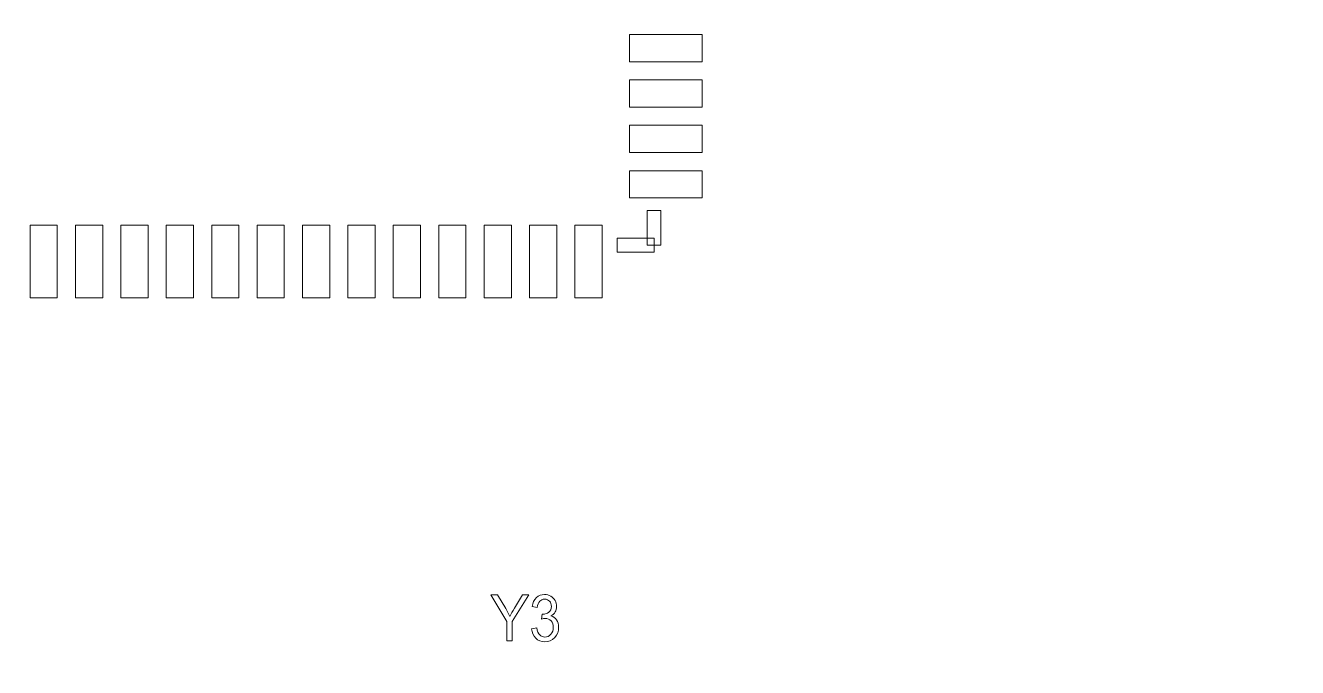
# Model space of a CAD drawing. Header units: millimetres. Extents: x -90 to 99, y -65 to 67.
# Drawn here: x -39.71 to -25.7, y 11.56 to 18.63 of the extents above; entities that cross this region are included whole.
import ezdxf

# ---------------------------------------------------------------- set-up
doc = ezdxf.new("R2010")
doc.units = ezdxf.units.MM
doc.header["$MEASUREMENT"] = 0
for name, color, linetype in [('BG_OUTLINE', 7, 'Continuous'), ('PG_SILKSCREEN_TOP', 7, 'Continuous'), ('PIN_TOP', 7, 'Continuous'), ('RD_SILKSCREEN_TOP', 7, 'Continuous')]:
    doc.layers.add(name, color=color, linetype=linetype)

msp = doc.modelspace()

# ---------------------------------------------------------------- linework, layer by layer
at = {"layer": 'BG_OUTLINE', "color": 3, "lineweight": 9}
msp.add_open_spline([(-71.7269, -61.8795), (-71.7269, -61.8795), (-71.7343, 42.2681), (-71.7343, 42.2681), (-71.7343, 42.2681), (-71.7348, 43.0066), (-71.4419, 43.715), (-70.92, 44.2375), (-70.92, 44.2375), (-70.3982, 44.76), (-69.6866, 45.0538), (-68.9482, 45.0543), (-68.9482, 45.0543), (-68.9482, 45.0543), (75.2046, 45.0543), (75.2046, 45.0543), (75.2046, 45.0543), (76.8319, 45.0552), (78.1763, 43.7805), (78.2661, 42.1556), (78.2661, 42.1556), (78.2661, 42.1556), (78.2661, 31.2814), (78.2661, 31.2814), (78.2661, 31.2814), (78.2661, 31.2814), (72.2646, 31.2814), (72.2646, 31.2814), (72.2646, 31.2814), (72.2646, 31.2814), (72.2646, 26.9814), (72.2646, 26.9814), (72.2646, 26.9814), (72.2646, 26.9814), (78.2661, 26.9814), (78.2661, 26.9814), (78.2661, 26.9814), (78.2661, 26.9814), (78.2661, 18.6553), (78.2661, 18.6553), (78.2661, 18.6553), (78.2661, 18.6553), (72.2496, 18.6553), (72.2496, 18.6553), (72.2496, 18.6553), (72.2496, 18.6553), (72.2496, 14.3553), (72.2496, 14.3553), (72.2496, 14.3553), (72.2496, 14.3553), (78.2661, 14.3553), (78.2661, 14.3553), (78.2661, 14.3553), (78.2661, 14.3553), (78.2661, 9.255), (78.2661, 9.255), (78.2661, 9.255), (78.2661, 9.255), (72.2648, 9.255), (72.2648, 9.255), (72.2648, 9.255), (72.2648, 9.255), (72.2648, 4.955), (72.2648, 4.955), (72.2648, 4.955), (72.2648, 4.955), (78.2661, 4.955), (78.2661, 4.955), (78.2661, 4.955), (78.2661, 4.955), (78.2661, -3.3762), (78.2661, -3.3762), (78.2661, -3.3762), (78.2661, -3.3762), (72.2445, -3.3762), (72.2445, -3.3762), (72.2445, -3.3762), (72.2445, -3.3762), (72.2445, -7.6762), (72.2445, -7.6762), (72.2445, -7.6762), (72.2445, -7.6762), (78.2661, -7.6762), (78.2661, -7.6762), (78.2661, -7.6762), (78.2661, -7.6762), (78.2661, -12.7615), (78.2661, -12.7615), (78.2661, -12.7615), (78.2661, -12.7615), (72.2651, -12.7615), (72.2651, -12.7615), (72.2651, -12.7615), (72.2651, -12.7615), (72.2651, -17.0615), (72.2651, -17.0615), (72.2651, -17.0615), (72.2651, -17.0615), (78.2661, -17.0615), (78.2661, -17.0615), (78.2661, -17.0615), (78.2661, -17.0615), (78.2661, -25.4097), (78.2661, -25.4097), (78.2661, -25.4097), (78.2661, -25.4097), (72.2656, -25.4097), (72.2656, -25.4097), (72.2656, -25.4097), (72.2656, -25.4097), (72.2656, -29.7097), (72.2656, -29.7097), (72.2656, -29.7097), (72.2656, -29.7097), (78.2661, -29.7097), (78.2661, -29.7097), (78.2661, -29.7097), (78.2661, -29.7097), (78.2661, -34.793), (78.2661, -34.793), (78.2661, -34.793), (78.2661, -34.793), (72.2679, -34.793), (72.2679, -34.793), (72.2679, -34.793), (72.2679, -34.793), (72.2679, -39.0929), (72.2679, -39.0929), (72.2679, -39.0929), (72.2679, -39.0929), (78.2661, -39.0929), (78.2661, -39.0929), (78.2661, -39.0929), (78.2661, -39.0929), (78.2661, -47.4269), (78.2661, -47.4269), (78.2661, -47.4269), (78.2661, -47.4269), (72.2679, -47.4269), (72.2679, -47.4269), (72.2679, -47.4269), (72.2679, -47.4269), (72.2679, -51.7269), (72.2679, -51.7269), (72.2679, -51.7269), (72.2679, -51.7269), (78.2661, -51.7269), (78.2661, -51.7269), (78.2661, -51.7269), (78.2661, -51.7269), (78.2661, -51.8138), (78.2661, -51.8138), (78.2661, -51.8138), (78.2661, -51.8138), (78.2656, -61.8468), (78.2656, -61.8468), (78.2656, -61.8468), (78.2661, -62.6669), (77.9407, -63.4536), (77.3612, -64.0339), (77.3612, -64.0339), (76.7817, -64.6142), (75.9915, -64.9405), (75.1713, -64.941), (75.1713, -64.941), (75.1713, -64.941), (-68.6609, -64.9456), (-68.6609, -64.9456), (-68.6609, -64.9456), (-69.4735, -64.9461), (-70.2531, -64.6237), (-70.8281, -64.0495), (-70.8281, -64.0495), (-71.4031, -63.4752), (-71.7264, -62.6922), (-71.7269, -61.8795)], degree=3, knots=[0, 0, 0, 0, 0.0227273, 0.0227273, 0.0227273, 0.0227273, 0.0454545, 0.0454545, 0.0454545, 0.0454545, 0.0681818, 0.0681818, 0.0681818, 0.0681818, 0.0909091, 0.0909091, 0.0909091, 0.0909091, 0.1136364, 0.1136364, 0.1136364, 0.1136364, 0.1363636, 0.1363636, 0.1363636, 0.1363636, 0.1590909, 0.1590909, 0.1590909, 0.1590909, 0.1818182, 0.1818182, 0.1818182, 0.1818182, 0.2045455, 0.2045455, 0.2045455, 0.2045455, 0.2272727, 0.2272727, 0.2272727, 0.2272727, 0.25, 0.25, 0.25, 0.25, 0.2727273, 0.2727273, 0.2727273, 0.2727273, 0.2954545, 0.2954545, 0.2954545, 0.2954545, 0.3181818, 0.3181818, 0.3181818, 0.3181818, 0.3409091, 0.3409091, 0.3409091, 0.3409091, 0.3636364, 0.3636364, 0.3636364, 0.3636364, 0.3863636, 0.3863636, 0.3863636, 0.3863636, 0.4090909, 0.4090909, 0.4090909, 0.4090909, 0.4318182, 0.4318182, 0.4318182, 0.4318182, 0.4545455, 0.4545455, 0.4545455, 0.4545455, 0.4772727, 0.4772727, 0.4772727, 0.4772727, 0.5, 0.5, 0.5, 0.5, 0.5227273, 0.5227273, 0.5227273, 0.5227273, 0.5454545, 0.5454545, 0.5454545, 0.5454545, 0.5681818, 0.5681818, 0.5681818, 0.5681818, 0.5909091, 0.5909091, 0.5909091, 0.5909091, 0.6136364, 0.6136364, 0.6136364, 0.6136364, 0.6363636, 0.6363636, 0.6363636, 0.6363636, 0.6590909, 0.6590909, 0.6590909, 0.6590909, 0.6818182, 0.6818182, 0.6818182, 0.6818182, 0.7045455, 0.7045455, 0.7045455, 0.7045455, 0.7272727, 0.7272727, 0.7272727, 0.7272727, 0.75, 0.75, 0.75, 0.75, 0.7727273, 0.7727273, 0.7727273, 0.7727273, 0.7954545, 0.7954545, 0.7954545, 0.7954545, 0.8181818, 0.8181818, 0.8181818, 0.8181818, 0.8409091, 0.8409091, 0.8409091, 0.8409091, 0.8636364, 0.8636364, 0.8636364, 0.8636364, 0.8863636, 0.8863636, 0.8863636, 0.8863636, 0.9090909, 0.9090909, 0.9090909, 0.9090909, 0.9318182, 0.9318182, 0.9318182, 0.9318182, 0.9545455, 0.9545455, 0.9545455, 0.9545455, 0.9772727, 0.9772727, 0.9772727, 0.9772727, 1, 1, 1, 1], dxfattribs=at)
at = {"layer": 'PG_SILKSCREEN_TOP', "color": 6, "lineweight": 9}
for points in [[(-32.8653, 16.5959), (-32.8653, 16.5959), (-32.7129, 16.5959), (-32.7129, 16.5959), (-32.7129, 16.5959), (-32.7129, 16.5959), (-32.7129, 16.2149), (-32.7129, 16.2149), (-32.7129, 16.2149), (-32.7129, 16.2149), (-32.8653, 16.2149), (-32.8653, 16.2149), (-32.8653, 16.2149), (-32.8653, 16.2149), (-32.8653, 16.5959), (-32.8653, 16.5959)], [(-32.7891, 16.2911), (-32.7891, 16.2911), (-32.7891, 16.1387), (-32.7891, 16.1387), (-32.7891, 16.1387), (-32.7891, 16.1387), (-33.1955, 16.1387), (-33.1955, 16.1387), (-33.1955, 16.1387), (-33.1955, 16.1387), (-33.1955, 16.2911), (-33.1955, 16.2911), (-33.1955, 16.2911), (-33.1955, 16.2911), (-32.7891, 16.2911), (-32.7891, 16.2911)]]:
    msp.add_open_spline(points, degree=3, knots=[0, 0, 0, 0, 0.25, 0.25, 0.25, 0.25, 0.5, 0.5, 0.5, 0.5, 0.75, 0.75, 0.75, 0.75, 1, 1, 1, 1], dxfattribs=at)
at = {"layer": 'PIN_TOP', "lineweight": 9}
for points in [[(-33.0596, 18.5345), (-33.0596, 18.5345), (-32.2595, 18.5345), (-32.2595, 18.5345), (-32.2595, 18.5345), (-32.2595, 18.5345), (-32.2595, 18.2345), (-32.2595, 18.2345), (-32.2595, 18.2345), (-32.2595, 18.2345), (-33.0596, 18.2345), (-33.0596, 18.2345), (-33.0596, 18.2345), (-33.0596, 18.2345), (-33.0596, 18.5345), (-33.0596, 18.5345)], [(-33.0596, 18.0344), (-33.0596, 18.0344), (-32.2595, 18.0344), (-32.2595, 18.0344), (-32.2595, 18.0344), (-32.2595, 18.0344), (-32.2595, 17.7344), (-32.2595, 17.7344), (-32.2595, 17.7344), (-32.2595, 17.7344), (-33.0596, 17.7344), (-33.0596, 17.7344), (-33.0596, 17.7344), (-33.0596, 17.7344), (-33.0596, 18.0344), (-33.0596, 18.0344)], [(-33.0596, 17.5345), (-33.0596, 17.5345), (-32.2595, 17.5345), (-32.2595, 17.5345), (-32.2595, 17.5345), (-32.2595, 17.5345), (-32.2595, 17.2345), (-32.2595, 17.2345), (-32.2595, 17.2345), (-32.2595, 17.2345), (-33.0596, 17.2345), (-33.0596, 17.2345), (-33.0596, 17.2345), (-33.0596, 17.2345), (-33.0596, 17.5345), (-33.0596, 17.5345)], [(-33.0596, 17.0344), (-33.0596, 17.0344), (-32.2595, 17.0344), (-32.2595, 17.0344), (-32.2595, 17.0344), (-32.2595, 17.0344), (-32.2595, 16.7344), (-32.2595, 16.7344), (-32.2595, 16.7344), (-32.2595, 16.7344), (-33.0596, 16.7344), (-33.0596, 16.7344), (-33.0596, 16.7344), (-33.0596, 16.7344), (-33.0596, 17.0344), (-33.0596, 17.0344)], [(-39.6595, 16.4346), (-39.6595, 16.4346), (-39.3595, 16.4346), (-39.3595, 16.4346), (-39.3595, 16.4346), (-39.3595, 16.4346), (-39.3595, 15.6345), (-39.3595, 15.6345), (-39.3595, 15.6345), (-39.3595, 15.6345), (-39.6595, 15.6345), (-39.6595, 15.6345), (-39.6595, 15.6345), (-39.6595, 15.6345), (-39.6595, 16.4346), (-39.6595, 16.4346)], [(-39.1597, 16.4346), (-39.1597, 16.4346), (-38.8596, 16.4346), (-38.8596, 16.4346), (-38.8596, 16.4346), (-38.8596, 16.4346), (-38.8596, 15.6345), (-38.8596, 15.6345), (-38.8596, 15.6345), (-38.8596, 15.6345), (-39.1597, 15.6345), (-39.1597, 15.6345), (-39.1597, 15.6345), (-39.1597, 15.6345), (-39.1597, 16.4346), (-39.1597, 16.4346)], [(-38.6595, 16.4346), (-38.6595, 16.4346), (-38.3595, 16.4346), (-38.3595, 16.4346), (-38.3595, 16.4346), (-38.3595, 16.4346), (-38.3595, 15.6345), (-38.3595, 15.6345), (-38.3595, 15.6345), (-38.3595, 15.6345), (-38.6595, 15.6345), (-38.6595, 15.6345), (-38.6595, 15.6345), (-38.6595, 15.6345), (-38.6595, 16.4346), (-38.6595, 16.4346)], [(-38.1597, 16.4346), (-38.1597, 16.4346), (-37.8596, 16.4346), (-37.8596, 16.4346), (-37.8596, 16.4346), (-37.8596, 16.4346), (-37.8596, 15.6345), (-37.8596, 15.6345), (-37.8596, 15.6345), (-37.8596, 15.6345), (-38.1597, 15.6345), (-38.1597, 15.6345), (-38.1597, 15.6345), (-38.1597, 15.6345), (-38.1597, 16.4346), (-38.1597, 16.4346)], [(-37.6595, 16.4346), (-37.6595, 16.4346), (-37.3595, 16.4346), (-37.3595, 16.4346), (-37.3595, 16.4346), (-37.3595, 16.4346), (-37.3595, 15.6345), (-37.3595, 15.6345), (-37.3595, 15.6345), (-37.3595, 15.6345), (-37.6595, 15.6345), (-37.6595, 15.6345), (-37.6595, 15.6345), (-37.6595, 15.6345), (-37.6595, 16.4346), (-37.6595, 16.4346)], [(-37.1597, 16.4346), (-37.1597, 16.4346), (-36.8596, 16.4346), (-36.8596, 16.4346), (-36.8596, 16.4346), (-36.8596, 16.4346), (-36.8596, 15.6345), (-36.8596, 15.6345), (-36.8596, 15.6345), (-36.8596, 15.6345), (-37.1597, 15.6345), (-37.1597, 15.6345), (-37.1597, 15.6345), (-37.1597, 15.6345), (-37.1597, 16.4346), (-37.1597, 16.4346)], [(-36.6595, 16.4346), (-36.6595, 16.4346), (-36.3595, 16.4346), (-36.3595, 16.4346), (-36.3595, 16.4346), (-36.3595, 16.4346), (-36.3595, 15.6345), (-36.3595, 15.6345), (-36.3595, 15.6345), (-36.3595, 15.6345), (-36.6595, 15.6345), (-36.6595, 15.6345), (-36.6595, 15.6345), (-36.6595, 15.6345), (-36.6595, 16.4346), (-36.6595, 16.4346)], [(-36.1597, 16.4346), (-36.1597, 16.4346), (-35.8596, 16.4346), (-35.8596, 16.4346), (-35.8596, 16.4346), (-35.8596, 16.4346), (-35.8596, 15.6345), (-35.8596, 15.6345), (-35.8596, 15.6345), (-35.8596, 15.6345), (-36.1597, 15.6345), (-36.1597, 15.6345), (-36.1597, 15.6345), (-36.1597, 15.6345), (-36.1597, 16.4346), (-36.1597, 16.4346)], [(-35.6595, 16.4346), (-35.6595, 16.4346), (-35.3595, 16.4346), (-35.3595, 16.4346), (-35.3595, 16.4346), (-35.3595, 16.4346), (-35.3595, 15.6345), (-35.3595, 15.6345), (-35.3595, 15.6345), (-35.3595, 15.6345), (-35.6595, 15.6345), (-35.6595, 15.6345), (-35.6595, 15.6345), (-35.6595, 15.6345), (-35.6595, 16.4346), (-35.6595, 16.4346)], [(-35.1597, 16.4346), (-35.1597, 16.4346), (-34.8596, 16.4346), (-34.8596, 16.4346), (-34.8596, 16.4346), (-34.8596, 16.4346), (-34.8596, 15.6345), (-34.8596, 15.6345), (-34.8596, 15.6345), (-34.8596, 15.6345), (-35.1597, 15.6345), (-35.1597, 15.6345), (-35.1597, 15.6345), (-35.1597, 15.6345), (-35.1597, 16.4346), (-35.1597, 16.4346)], [(-34.6595, 16.4346), (-34.6595, 16.4346), (-34.3595, 16.4346), (-34.3595, 16.4346), (-34.3595, 16.4346), (-34.3595, 16.4346), (-34.3595, 15.6345), (-34.3595, 15.6345), (-34.3595, 15.6345), (-34.3595, 15.6345), (-34.6595, 15.6345), (-34.6595, 15.6345), (-34.6595, 15.6345), (-34.6595, 15.6345), (-34.6595, 16.4346), (-34.6595, 16.4346)], [(-34.1596, 16.4346), (-34.1596, 16.4346), (-33.8596, 16.4346), (-33.8596, 16.4346), (-33.8596, 16.4346), (-33.8596, 16.4346), (-33.8596, 15.6345), (-33.8596, 15.6345), (-33.8596, 15.6345), (-33.8596, 15.6345), (-34.1596, 15.6345), (-34.1596, 15.6345), (-34.1596, 15.6345), (-34.1596, 15.6345), (-34.1596, 16.4346), (-34.1596, 16.4346)], [(-33.6595, 16.4346), (-33.6595, 16.4346), (-33.3595, 16.4346), (-33.3595, 16.4346), (-33.3595, 16.4346), (-33.3595, 16.4346), (-33.3595, 15.6345), (-33.3595, 15.6345), (-33.3595, 15.6345), (-33.3595, 15.6345), (-33.6595, 15.6345), (-33.6595, 15.6345), (-33.6595, 15.6345), (-33.6595, 15.6345), (-33.6595, 16.4346), (-33.6595, 16.4346)]]:
    msp.add_open_spline(points, degree=3, knots=[0, 0, 0, 0, 0.25, 0.25, 0.25, 0.25, 0.5, 0.5, 0.5, 0.5, 0.75, 0.75, 0.75, 0.75, 1, 1, 1, 1], dxfattribs=at)
at = {"layer": 'RD_SILKSCREEN_TOP', "color": 8, "lineweight": 9}
for points, knots in [([(-34.4096, 11.8552), (-34.4096, 11.8552), (-34.4096, 12.0708), (-34.4096, 12.0708), (-34.4096, 12.0708), (-34.4096, 12.0708), (-34.5848, 12.3643), (-34.5848, 12.3643), (-34.5848, 12.3643), (-34.5848, 12.3643), (-34.5117, 12.3643), (-34.5117, 12.3643), (-34.5117, 12.3643), (-34.5117, 12.3643), (-34.4221, 12.2108), (-34.4221, 12.2108), (-34.4221, 12.2108), (-34.4055, 12.1821), (-34.3902, 12.1534), (-34.3759, 12.1246), (-34.3759, 12.1246), (-34.3622, 12.1513), (-34.3457, 12.1813), (-34.3263, 12.2146), (-34.3263, 12.2146), (-34.3263, 12.2146), (-34.2382, 12.3643), (-34.2382, 12.3643), (-34.2382, 12.3643), (-34.2382, 12.3643), (-34.1681, 12.3643), (-34.1681, 12.3643), (-34.1681, 12.3643), (-34.1681, 12.3643), (-34.3496, 12.0708), (-34.3496, 12.0708), (-34.3496, 12.0708), (-34.3496, 12.0708), (-34.3496, 11.8552), (-34.3496, 11.8552), (-34.3496, 11.8552), (-34.3496, 11.8552), (-34.4096, 11.8552), (-34.4096, 11.8552)], [0, 0, 0, 0, 0.0909091, 0.0909091, 0.0909091, 0.0909091, 0.1818182, 0.1818182, 0.1818182, 0.1818182, 0.2727273, 0.2727273, 0.2727273, 0.2727273, 0.3636364, 0.3636364, 0.3636364, 0.3636364, 0.4545455, 0.4545455, 0.4545455, 0.4545455, 0.5454545, 0.5454545, 0.5454545, 0.5454545, 0.6363636, 0.6363636, 0.6363636, 0.6363636, 0.7272727, 0.7272727, 0.7272727, 0.7272727, 0.8181818, 0.8181818, 0.8181818, 0.8181818, 0.9090909, 0.9090909, 0.9090909, 0.9090909, 1, 1, 1, 1]), ([(-34.1364, 11.9896), (-34.1364, 11.9896), (-34.0807, 11.9979), (-34.0807, 11.9979), (-34.0807, 11.9979), (-34.0742, 11.9625), (-34.0633, 11.937), (-34.0479, 11.9213), (-34.0479, 11.9213), (-34.0325, 11.9057), (-34.0137, 11.8979), (-33.9917, 11.8979), (-33.9917, 11.8979), (-33.9654, 11.8979), (-33.9432, 11.9081), (-33.9251, 11.9285), (-33.9251, 11.9285), (-33.9071, 11.9488), (-33.898, 11.9741), (-33.898, 12.0042), (-33.898, 12.0042), (-33.898, 12.0329), (-33.9063, 12.0566), (-33.9231, 12.0752), (-33.9231, 12.0752), (-33.9399, 12.0938), (-33.9611, 12.1032), (-33.987, 12.1032), (-33.987, 12.1032), (-33.9976, 12.1032), (-34.0107, 12.1008), (-34.0264, 12.0962), (-34.0264, 12.0962), (-34.0264, 12.0962), (-34.0202, 12.1511), (-34.0202, 12.1511), (-34.0202, 12.1511), (-34.0164, 12.1506), (-34.0135, 12.1503), (-34.0111, 12.1503), (-34.0111, 12.1503), (-33.9874, 12.1503), (-33.966, 12.1573), (-33.947, 12.1712), (-33.947, 12.1712), (-33.9279, 12.1851), (-33.9185, 12.2065), (-33.9185, 12.2355), (-33.9185, 12.2355), (-33.9185, 12.2583), (-33.9254, 12.2774), (-33.9393, 12.2924), (-33.9393, 12.2924), (-33.9531, 12.3074), (-33.971, 12.315), (-33.9929, 12.315), (-33.9929, 12.315), (-34.0146, 12.315), (-34.0327, 12.3073), (-34.0471, 12.2921), (-34.0471, 12.2921), (-34.0616, 12.2768), (-34.071, 12.2538), (-34.0751, 12.2232), (-34.0751, 12.2232), (-34.0751, 12.2232), (-34.1308, 12.2344), (-34.1308, 12.2344), (-34.1308, 12.2344), (-34.1241, 12.2763), (-34.1085, 12.3088), (-34.0844, 12.3318), (-34.0844, 12.3318), (-34.0602, 12.3548), (-34.0301, 12.3664), (-33.9941, 12.3664), (-33.9941, 12.3664), (-33.9694, 12.3664), (-33.9465, 12.3604), (-33.9256, 12.3485), (-33.9256, 12.3485), (-33.9048, 12.3366), (-33.8888, 12.3203), (-33.8777, 12.2997), (-33.8777, 12.2997), (-33.8667, 12.2791), (-33.861, 12.2573), (-33.861, 12.234), (-33.861, 12.234), (-33.861, 12.2121), (-33.8663, 12.1921), (-33.8769, 12.1739), (-33.8769, 12.1739), (-33.8875, 12.1559), (-33.9031, 12.1416), (-33.9237, 12.1309), (-33.9237, 12.1309), (-33.8969, 12.124), (-33.876, 12.1096), (-33.861, 12.0876), (-33.861, 12.0876), (-33.8462, 12.0658), (-33.8388, 12.0385), (-33.8388, 12.0056), (-33.8388, 12.0056), (-33.8388, 11.9612), (-33.8532, 11.9235), (-33.8822, 11.8925), (-33.8822, 11.8925), (-33.9111, 11.8616), (-33.9477, 11.8462), (-33.9919, 11.8462), (-33.9919, 11.8462), (-34.0319, 11.8462), (-34.065, 11.8595), (-34.0913, 11.8861), (-34.0913, 11.8861), (-34.1177, 11.9127), (-34.1327, 11.9472), (-34.1364, 11.9896)], [0, 0, 0, 0, 0.0333333, 0.0333333, 0.0333333, 0.0333333, 0.0666667, 0.0666667, 0.0666667, 0.0666667, 0.1, 0.1, 0.1, 0.1, 0.1333333, 0.1333333, 0.1333333, 0.1333333, 0.1666667, 0.1666667, 0.1666667, 0.1666667, 0.2, 0.2, 0.2, 0.2, 0.2333333, 0.2333333, 0.2333333, 0.2333333, 0.2666667, 0.2666667, 0.2666667, 0.2666667, 0.3, 0.3, 0.3, 0.3, 0.3333333, 0.3333333, 0.3333333, 0.3333333, 0.3666667, 0.3666667, 0.3666667, 0.3666667, 0.4, 0.4, 0.4, 0.4, 0.4333333, 0.4333333, 0.4333333, 0.4333333, 0.4666667, 0.4666667, 0.4666667, 0.4666667, 0.5, 0.5, 0.5, 0.5, 0.5333333, 0.5333333, 0.5333333, 0.5333333, 0.5666667, 0.5666667, 0.5666667, 0.5666667, 0.6, 0.6, 0.6, 0.6, 0.6333333, 0.6333333, 0.6333333, 0.6333333, 0.6666667, 0.6666667, 0.6666667, 0.6666667, 0.7, 0.7, 0.7, 0.7, 0.7333333, 0.7333333, 0.7333333, 0.7333333, 0.7666667, 0.7666667, 0.7666667, 0.7666667, 0.8, 0.8, 0.8, 0.8, 0.8333333, 0.8333333, 0.8333333, 0.8333333, 0.8666667, 0.8666667, 0.8666667, 0.8666667, 0.9, 0.9, 0.9, 0.9, 0.9333333, 0.9333333, 0.9333333, 0.9333333, 0.9666667, 0.9666667, 0.9666667, 0.9666667, 1, 1, 1, 1])]:
    msp.add_open_spline(points, degree=3, knots=knots, dxfattribs=at)

doc.saveas('drawing.dxf')
